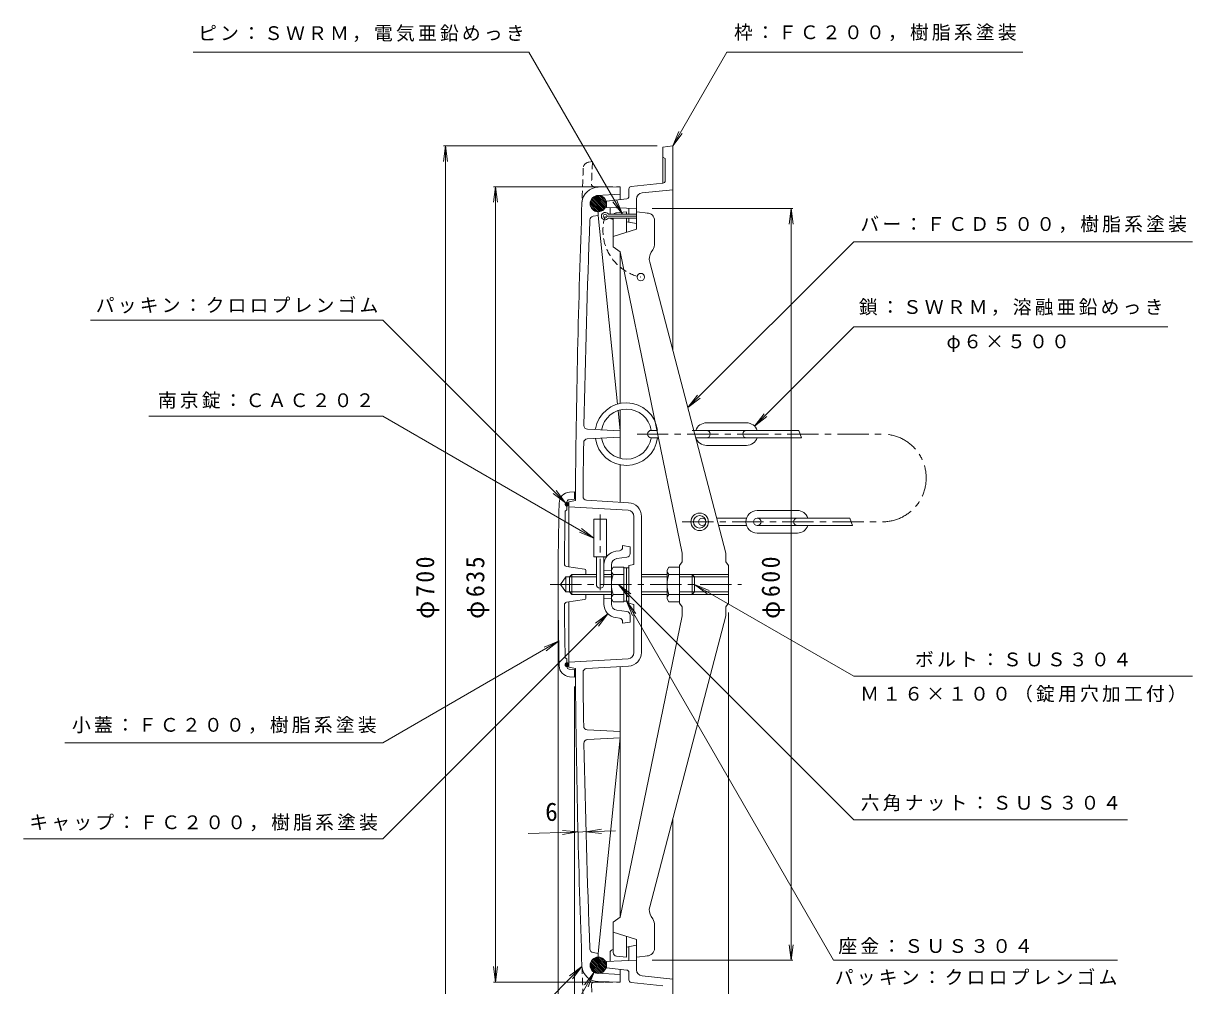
# Model space of a CAD drawing. Units: millimetres, scale not verified. Extents: x -960 to 905, y -685 to 698.
# Drawn here: x -28 to 905, y -292 to 476 of the extents above; entities that cross this region are included whole.
import ezdxf
from ezdxf.enums import TextEntityAlignment as Align

# ---------------------------------------------------------------- set-up
doc = ezdxf.new("R2010")
doc.units = ezdxf.units.MM
doc.header["$LTSCALE"] = 5
doc.linetypes.add('CHAIN1', pattern=[8, 5, -1, 1, -1])
doc.linetypes.add('DASHED1', pattern=[1.8, 1.2, -0.6])
for name, color, linetype, lineweight in [('0-1_躯体', 2, 'Continuous', 18), ('0-2_仕上', 3, 'Continuous', 18), ('0-3_建具', 4, 'Continuous', 18), ('0-4_その他', 7, 'Continuous', 18), ('0-5_寸法', 7, 'Continuous', 18), ('0-6_ハッチ', 6, 'Continuous', 18), ('0-A', 6, 'Continuous', 18), ('0-B', 4, 'Continuous', 18), ('0-C', 2, 'Continuous', 18)]:
    doc.layers.add(name, color=color, linetype=linetype, lineweight=lineweight)
doc.styles.add('ＭＳ ゴシック', font='')
doc.styles.get('ＭＳ ゴシック').set_extended_font_data('MS Gothic')

msp = doc.modelspace()

# ---------------------------------------------------------------- linework, layer by layer
at = {"layer": '0-1_躯体'}
for p, q in [((482.162, 376.77), (490.162, 377.77)), ((482.162, 376.77), (482.162, 348.063)), ((490.162, 377.77), (490.162, 214.887)), ((482.162, 368.77), (484.162, 367.77)), ((484.162, 350.074), (484.162, 367.77)), ((456.956, 345.456), (482.368, 348.085)), ((455.162, 343.466), (455.162, 337.56)), ((465.648, 340.323), (490.162, 342.859)), ((453.383, 335.573), (437.162, 333.77)), ((440.162, 323.27), (440.162, 328.77)), ((455.162, 323.27), (455.162, 328.02)), ((461.162, 335.35), (461.162, 311.27)), ((441.788, 319.461), (442.662, 319.294)), ((455.162, 316.913), (455.162, 320.27)), ((453.162, 317.294), (461.162, 315.77)), ((490.162, -322.23), (490.162, -159.347)), ((453.162, -261.754), (461.162, -260.23)), ((455.162, -261.373), (455.162, -272.48)), ((461.162, -279.809), (461.162, -255.73)), ((440.162, -265.885), (440.162, -273.23)), ((441.788, -263.92), (442.662, -263.754)), ((453.383, -280.032), (437.162, -278.23)), ((455.162, -287.926), (455.162, -282.02)), ((465.648, -284.782), (490.162, -287.318)), ((456.956, -289.915), (482.368, -292.544))]:
    msp.add_line(p, q, dxfattribs=at)
for points in [[(437.162, 333.77), (437.162, 328.77), (461.162, 327.77)], [(437.162, -278.23), (437.162, -273.23), (461.162, -272.23)]]:
    msp.add_lwpolyline(points, dxfattribs=at)
for centre, radius, start, end in [((482.162, 350.074), 2, 275.90613, 0), ((453.162, 337.56), 2, 276.34018, 0), ((457.162, 343.466), 2, 95.90613, 179.99998), ((466.162, 335.35), 5, 95.90613, 179.99998), ((442.162, 321.425), 2, 215.27687, 259.2157), ((442.162, -265.885), 2, 100.78429, 180), ((453.162, -282.02), 2, 0, 83.65981), ((466.162, -279.809), 5, 180, 264.09386), ((457.162, -287.926), 2, 180, 264.09386)]:
    msp.add_arc(centre, radius, start, end, dxfattribs=at)
at = {"layer": '0-2_仕上', "linetype": 'DASHED1'}
for p, q in [((423.043, 364.846), (426.097, 365.27)), ((427.275, 345.27), (448.162, 345.27)), ((427.275, -289.73), (448.162, -289.73))]:
    msp.add_line(p, q, dxfattribs=at)
at = {"layer": '0-2_仕上'}
for p, q in [((429.779, 338.21), (448.162, 339.261)), ((430.662, 344.77), (448.162, 345.27)), ((448.162, 334.992), (448.162, 345.27)), ((426.603, 321.646), (430.662, 322.27)), ((430.662, 325.27), (430.662, 322.27)), ((430.662, 322.27), (445.979, 171.732)), ((448.162, 172.276), (448.162, 293.27)), ((446.496, 166.645), (448.162, 150.27)), ((448.162, 128.392), (448.162, 167.149)), ((422.128, 151.62), (448.162, 150.27)), ((421.899, 143.915), (448.162, 145.27)), ((448.162, 123.265), (448.162, 93.415)), ((412.429, 94.77), (407.162, 93.77)), ((407.162, 93.77), (407.162, 41.77)), ((454.796, 93.032), (421.332, 94.963)), ((454.45, 87.042), (407.162, 89.77)), ((459.162, 82.051), (459.162, 43.77)), ((465.162, 82.051), (465.162, -26.51)), ((459.162, 43.77), (455.162, 42.77)), ((455.162, 42.77), (455.162, 12.77)), ((459.162, 11.77), (455.162, 12.77)), ((459.162, -26.51), (459.162, 11.77)), ((454.45, -31.502), (407.162, -34.23)), ((454.796, -37.492), (421.332, -39.422)), ((448.162, -37.874), (448.162, -237.73)), ((421.899, -88.374), (448.162, -89.73)), ((422.128, -96.08), (448.162, -94.73)), ((430.662, -266.73), (448.162, -94.73)), ((426.603, -266.105), (430.662, -266.73)), ((430.662, -269.73), (430.662, -266.73)), ((448.162, -279.452), (448.162, -289.73)), ((429.779, -282.669), (448.162, -283.72)), ((430.662, -289.23), (448.162, -289.73))]:
    msp.add_line(p, q, dxfattribs=at)
at = {"layer": '0-2_仕上', "linetype": 'CHAIN1'}
msp.add_line((392.185, 27.77), (545.049, 27.77), dxfattribs=at)
at = {"layer": '0-2_仕上'}
msp.add_lwpolyline([(412.429, -39.23), (407.162, -38.23), (407.162, 13.955)], dxfattribs=at)
at = {"layer": '0-2_仕上', "linetype": 'DASHED1'}
for centre, radius, start, end in [((423.732, 359.894), 5, 97.91258, 177.73361), ((7599.683, 27.77), 7181.521, 177.30635, 177.4494), ((8815.684, 27.77), 8403.522, 177.73361, 177.92033), ((427.275, 347.27), 2, 177.4494, 270), ((8815.684, 27.77), 8403.522, 182.07965, 182.26637), ((427.275, -291.73), 2, 90, 182.55058), ((7599.683, 27.77), 7181.521, 182.55058, 182.69363)]:
    msp.add_arc(centre, radius, start, end, dxfattribs=at)
at = {"layer": '0-2_仕上'}
for centre, radius, start, end in [((430.662, 331.77), 13, 90, 175.79344), ((8815.684, 27.77), 8403.522, 177.92033, 179.54318), ((7599.683, 27.77), 7181.521, 177.67744, 178.98752), ((427.059, 318.681), 3, 98.74615, 177.67744), ((422.283, 154.616), 3, 178.98752, 267.03185), ((7599.683, 27.77), 7181.521, 179.09685, 179.43977), ((422.054, 140.919), 3, 92.95451, 179.09683), ((421.505, 97.958), 3, 179.43977, 266.69812), ((454.162, 82.051), 5, 0, 86.69812), ((454.162, 82.051), 11, 0, 86.69812), ((454.162, -26.51), 5, 273.30186, 0), ((454.162, -26.51), 11, 273.30186, 0), ((8815.684, 27.77), 8403.522, 180.4568, 182.07965), ((421.505, -42.417), 3, 93.30186, 180.56021), ((7599.683, 27.77), 7181.521, 180.56021, 180.90314), ((422.054, -85.378), 3, 180.90314, 267.04547), ((422.283, -99.076), 3, 92.96814, 181.01247), ((7599.683, 27.77), 7181.521, 181.01247, 182.32254), ((427.059, -263.14), 3, 182.32254, 261.25383), ((430.662, -276.23), 13, 184.20653, 270)]:
    msp.add_arc(centre, radius, start, end, dxfattribs=at)
at = {"layer": '0-3_建具'}
for p, q in [((407.496, 95.402), (411.662, 95.75)), ((407.682, 101.439), (411.662, 101.77)), ((411.662, 101.77), (411.662, 95.75)), ((405.421, 42.028), (419.809, 39.897)), ((420.662, 38.908), (420.662, 35.77)), ((400.662, 27.77), (404.662, 33.77)), ((404.662, 21.77), (404.662, 33.77)), ((404.662, 33.77), (407.662, 33.77)), ((400.662, 27.77), (404.662, 21.77)), ((407.662, 21.77), (404.662, 21.77)), ((420.662, 16.633), (420.662, 19.77)), ((405.421, 13.512), (419.809, 15.644)), ((407.496, -39.862), (411.662, -40.209)), ((407.682, -45.898), (411.662, -46.23)), ((411.662, -46.23), (411.662, -40.209))]:
    msp.add_line(p, q, dxfattribs=at)
for points in [[(405.662, 90.27), (405.662, 87.27), (404.307, 86.278)], [(405.662, -34.73), (405.662, -31.73), (404.307, -30.737)]]:
    msp.add_lwpolyline(points, dxfattribs=at)
for centre, radius, start, end in [((408.429, 92.47), 9, 94.7643, 178.64203), ((407.662, 93.409), 2, 94.76364, 180), ((3137.162, 27.77), 2738.5, 178.64175, 181.35825), ((3105.162, 27.27), 2701.5, 178.7484, 179.64476), ((405.714, 44.007), 2, 179.64476, 261.57303), ((419.662, 38.908), 1, 0, 81.57303), ((405.714, 11.534), 2, 98.42696, 180.35521), ((3105.162, 28.27), 2701.5, 180.35521, 181.25157), ((419.662, 16.633), 1, 278.42694, 0), ((408.429, -36.929), 9, 181.35796, 265.2357), ((407.662, -37.869), 2, 180, 265.23634)]:
    msp.add_arc(centre, radius, start, end, dxfattribs=at)
at = {"layer": '0-4_その他'}
for p, q in [((308.662, 377.77), (307.031, 365.377)), ((477.662, 377.77), (307.162, 377.77)), ((308.662, -322.23), (308.662, 377.77)), ((308.662, 377.77), (310.294, 365.377)), ((348.662, 345.27), (347.031, 332.877)), ((435.662, 345.27), (347.162, 345.27)), ((348.662, -289.73), (348.662, 345.27)), ((348.662, 345.27), (350.294, 332.877)), ((473.662, 327.77), (586.162, 327.77)), ((584.662, 327.77), (583.031, 315.377)), ((584.662, -272.23), (584.662, 327.77)), ((584.662, 327.77), (586.294, 315.377)), ((398.662, 20.27), (398.662, -508.098)), ((534.662, 5.27), (534.662, -508.098)), ((411.662, -53.73), (411.662, -456.71)), ((420.876, -169.664), (433.22, -167.692)), ((444.337, -169.019), (374.829, -170.93)), ((414.486, -169.84), (402.053, -168.549)), ((414.486, -169.84), (402.143, -171.811)), ((420.876, -169.664), (433.309, -170.954)), ((584.662, -272.23), (583.031, -259.837)), ((584.662, -272.23), (586.294, -259.837)), ((348.662, -289.73), (347.031, -277.337)), ((348.662, -289.73), (350.294, -277.337)), ((473.662, -272.23), (586.162, -272.23)), ((435.662, -289.73), (347.162, -289.73))]:
    msp.add_line(p, q, dxfattribs=at)
at = {"layer": '0-5_寸法'}
for p, q in [((107.127, 452.77), (375.194, 452.77)), ((449.961, 323.27), (375.194, 452.77)), ((490.162, 377.77), (533.463, 452.77)), ((533.463, 452.77), (769.745, 452.77)), ((490.162, 377.77), (494.946, 389.319)), ((490.162, 377.77), (497.772, 387.687)), ((449.961, 323.27), (442.352, 333.187)), ((449.961, 323.27), (445.178, 334.819)), ((502.21, 168.933), (634.662, 301.385)), ((634.662, 301.385), (905.307, 301.385)), ((258.662, 238.77), (25.16, 238.77)), ((404.601, 92.831), (258.662, 238.77)), ((555.473, 154.134), (634.662, 233.323)), ((634.662, 233.323), (885.398, 233.323)), ((502.21, 168.933), (509.819, 178.849)), ((502.21, 168.933), (512.126, 176.542)), ((258.662, 162.054), (71.823, 162.054)), ((427.162, 64.77), (258.662, 162.054)), ((555.473, 154.134), (563.083, 164.051)), ((555.473, 154.134), (565.39, 161.744)), ((404.601, 92.831), (396.992, 102.748)), ((404.601, 92.831), (394.685, 100.44)), ((427.162, 64.77), (415.614, 69.554)), ((427.162, 64.77), (417.245, 72.38)), ((446.848, 27.77), (456.765, 20.161)), ((446.848, 27.77), (454.458, 17.853)), ((446.848, 27.77), (634.662, -160.043)), ((507.662, 27.77), (519.211, 22.987)), ((507.662, 27.77), (517.579, 20.161)), ((507.662, 27.77), (634.662, -45.553)), ((453.162, 14.42), (460.772, 4.503)), ((453.162, 14.42), (457.946, 2.872)), ((453.162, 14.42), (618.66, -272.23)), ((438.384, 4.37), (428.467, -3.24)), ((438.384, 4.37), (430.775, -5.547)), ((399.037, -17.519), (258.662, -98.564)), ((399.037, -17.519), (387.488, -22.302)), ((399.037, -17.519), (389.12, -25.128)), ((634.662, -45.553), (905.087, -45.553)), ((258.662, -98.564), (4.743, -98.564)), ((634.662, -160.043), (853.433, -160.043)), ((417.698, -277.199), (322.668, -372.23)), ((417.698, -277.199), (407.781, -284.809)), ((417.698, -277.199), (410.089, -287.116)), ((618.66, -272.23), (845.433, -272.23)), ((427.412, -281.859), (331.935, -447.23)), ((427.412, -281.859), (419.803, -291.776)), ((427.412, -281.859), (422.629, -293.407))]:
    msp.add_line(p, q, dxfattribs=at)
msp.add_lwpolyline([(438.384, 4.37), (258.662, -175.352), (-28.378, -175.352)], dxfattribs=at)
at = {"layer": '0-6_ハッチ'}
for p, q in [((426.234, 336.529), (435.421, 327.342)), ((427.022, 337.155), (436.047, 328.13)), ((427.926, 337.666), (436.558, 329.034)), ((428.962, 338.044), (436.936, 330.07)), ((430.169, 338.252), (437.143, 331.277)), ((431.638, 338.197), (437.089, 332.746)), ((433.768, 337.48), (436.372, 334.876)), ((424.167, 331.525), (430.417, 325.275)), ((424.253, 332.853), (431.745, 325.361)), ((424.463, 329.815), (428.706, 325.572)), ((424.547, 333.974), (432.866, 325.655)), ((424.99, 334.945), (433.837, 326.098)), ((425.556, 335.793), (434.685, 326.664)), ((405.662, 93.409), (405.662, 93.27)), ((404.192, 91.472), (405.364, 90.3)), ((404.213, 92.158), (406.05, 90.321)), ((404.439, 92.639), (406.531, 90.548)), ((404.793, 92.993), (406.885, 90.901)), ((405.274, 93.219), (407.111, 91.382)), ((405.959, 93.24), (407.132, 92.068)), ((404.164, -36.301), (405.591, -37.728)), ((404.262, -35.692), (406.2, -37.63)), ((404.527, -35.249), (406.642, -37.365)), ((404.914, -34.93), (406.962, -36.978)), ((405.438, -34.747), (407.145, -36.454)), ((406.247, -34.848), (407.043, -35.645)), ((405.662, -37.869), (405.662, -37.73)), ((427.943, -270.326), (436.566, -278.949)), ((428.981, -269.951), (436.941, -277.91)), ((430.192, -269.747), (437.145, -276.7)), ((431.667, -269.808), (437.084, -275.225)), ((433.824, -270.551), (436.341, -273.068)), ((424.166, -276.449), (430.443, -282.726)), ((424.257, -275.125), (431.767, -282.635)), ((424.452, -278.149), (428.743, -282.44)), ((424.554, -274.008), (432.884, -282.338)), ((424.999, -273.039), (433.853, -281.893)), ((425.567, -272.193), (434.699, -281.325)), ((426.247, -271.459), (435.433, -280.645)), ((427.037, -270.835), (436.057, -279.855))]:
    msp.add_line(p, q, dxfattribs=at)
for centre, radius in [((405.662, 91.77), 1.5), ((405.662, -36.23), 1.5), ((430.662, -276.23), 6.5)]:
    msp.add_circle(centre, radius, dxfattribs=at)
msp.add_arc((430.662, 331.77), 6.5, 90, 88.73456, dxfattribs=at)
at = {"layer": '0-A', "color": 3, "linetype": 'CHAIN1'}
msp.add_line((432.162, 23.239), (432.162, 83.533), dxfattribs=at)
at = {"layer": '0-A'}
for p, q in [((456.162, 57.77), (450.162, 58.77)), ((450.162, 57.65), (450.162, 58.77)), ((456.162, 52.397), (456.162, 57.77)), ((447.559, 54.676), (444.708, 54.296)), ((453.559, 49.423), (445.501, 48.349)), ((435.162, 38.77), (441.162, 39.243)), ((441.162, 12.148), (441.162, 43.393)), ((451.162, 41.12), (455.162, 41.12)), ((453.162, 14.42), (453.162, 41.12)), ((435.162, 12.148), (435.162, 19.77)), ((435.162, 16.77), (441.162, 16.298)), ((451.162, 14.42), (455.162, 14.42)), ((447.559, 0.864), (444.708, 1.244)), ((453.559, 6.117), (445.501, 7.192)), ((456.162, 3.144), (456.162, -2.23)), ((450.162, -2.109), (450.162, -3.23)), ((456.162, -2.23), (450.162, -3.23))]:
    msp.add_line(p, q, dxfattribs=at)
at = {"layer": '0-A', "color": 3}
for p, q in [((429.162, 27.77), (429.162, 49.77)), ((435.162, 27.77), (435.162, 49.77))]:
    msp.add_line(p, q, dxfattribs=at)
at = {"layer": '0-A', "color": 4}
for p, q in [((441.162, 39.243), (442.535, 41.62)), ((451.162, 41.62), (442.535, 41.62)), ((451.162, 13.92), (451.162, 41.62)), ((485.662, 27.77), (485.662, 39.243)), ((442.535, 35.77), (451.162, 35.77)), ((495.662, 35.77), (487.035, 35.77)), ((442.535, 19.77), (451.162, 19.77)), ((485.662, 27.77), (485.662, 16.298)), ((495.662, 19.77), (487.035, 19.77))]:
    msp.add_line(p, q, dxfattribs=at)
at = {"layer": '0-A', "color": 2}
for p, q in [((409.662, 35.77), (407.662, 33.77)), ((407.662, 21.77), (407.662, 33.77)), ((407.662, 33.77), (429.162, 33.77)), ((409.662, 19.77), (409.662, 35.77)), ((429.162, 35.77), (409.662, 35.77)), ((441.162, 35.77), (435.162, 35.77)), ((435.162, 33.77), (441.162, 33.77)), ((485.662, 35.77), (465.162, 35.77)), ((465.162, 33.77), (485.662, 33.77)), ((505.662, 35.77), (495.662, 35.77)), ((495.662, 33.77), (507.662, 33.77)), ((409.662, 19.77), (407.662, 21.77)), ((441.162, 21.77), (407.662, 21.77)), ((409.662, 19.77), (441.162, 19.77)), ((465.162, 21.77), (485.662, 21.77)), ((465.162, 19.77), (485.662, 19.77)), ((495.662, 21.77), (507.662, 21.77)), ((505.662, 19.77), (495.662, 19.77))]:
    msp.add_line(p, q, dxfattribs=at)
at = {"layer": '0-A', "color": 3}
msp.add_lwpolyline([(427.162, 49.77), (437.162, 49.77), (437.162, 79.77), (427.162, 79.77)], close=True, dxfattribs=at)
at = {"layer": '0-A', "color": 4}
for points in [[(485.662, 39.243), (487.035, 41.62), (495.662, 41.62)], [(441.162, 16.298), (442.535, 13.92), (451.162, 13.92)], [(485.662, 16.298), (487.035, 13.92), (495.662, 13.92)]]:
    msp.add_lwpolyline(points, dxfattribs=at)
at = {"layer": '0-A', "color": 2}
msp.add_lwpolyline([(505.662, 19.77), (507.662, 21.77), (507.662, 33.77), (505.662, 35.77)], close=True, dxfattribs=at)
at = {"layer": '0-A'}
for centre, radius, start, end in [((447.162, 57.65), 3, 277.59464, 0), ((446.162, 43.393), 11, 97.59464, 180), ((446.162, 43.393), 5, 97.59464, 180), ((453.162, 52.397), 3, 277.59464, 0), ((446.162, 12.148), 11, 180, 262.40535), ((446.162, 12.148), 5, 180, 262.40535), ((447.162, -2.109), 3, 0, 82.40535), ((453.162, 3.144), 3, 0, 82.40535)]:
    msp.add_arc(centre, radius, start, end, dxfattribs=at)
at = {"layer": '0-A', "color": 4}
for centre, radius, start, end in [((446.241, 39.243), 5.079, 180, 223.13373), ((490.741, 39.243), 5.079, 180, 223.13373), ((465.162, 27.77), 24, 160.52879, 180), ((509.662, 27.77), 24, 160.52879, 180), ((465.162, 27.77), 24, 180, 199.47121), ((446.241, 16.298), 5.079, 136.86627, 180), ((509.662, 27.77), 24, 180, 199.47121), ((490.741, 16.298), 5.079, 136.86627, 180)]:
    msp.add_arc(centre, radius, start, end, dxfattribs=at)
at = {"layer": '0-A', "color": 3}
msp.add_arc((432.162, 27.77), 3, 180, 0, dxfattribs=at)
at = {"layer": '0-B'}
for p, q in [((442.662, 320.27), (442.662, 297.27)), ((445.378, 324.529), (453.162, 325.27)), ((453.162, 325.27), (453.162, 323.27)), ((453.162, 320.27), (453.162, 308.77)), ((461.162, 325.27), (470.662, 324.27)), ((475.662, 300.138), (475.662, 318.27)), ((442.662, 305.489), (461.162, 311.27)), ((448.162, 293.27), (442.662, 297.27)), ((497.662, 52.77), (448.162, 293.27)), ((474.142, 294.838), (472.95, 292.931)), ((532.662, 52.77), (471.757, 285.095)), ((532.662, 45.77), (532.662, 52.77)), ((495.662, 12.77), (495.662, 42.77)), ((532.662, 45.77), (534.662, 42.77)), ((534.662, 12.77), (534.662, 42.77)), ((534.662, 35.77), (503.662, 35.77)), ((505.662, 33.77), (534.662, 33.77)), ((534.662, 19.77), (503.662, 19.77)), ((505.662, 21.77), (534.662, 21.77)), ((532.662, 9.77), (534.662, 12.77)), ((532.662, 9.77), (532.662, 2.77)), ((497.662, 2.77), (448.162, -237.73)), ((532.662, 2.77), (471.757, -229.554)), ((448.162, -237.73), (442.662, -241.73)), ((442.662, -266.002), (442.662, -241.73)), ((474.142, -239.298), (472.95, -237.39)), ((442.662, -249.949), (461.162, -255.73)), ((475.662, -244.598), (475.662, -262.73)), ((453.162, -269.73), (453.162, -253.23)), ((445.378, -268.988), (453.162, -269.73)), ((461.162, -269.73), (470.662, -268.73))]:
    msp.add_line(p, q, dxfattribs=at)
for points in [[(497.662, 52.77), (497.662, 45.77), (495.662, 42.77)], [(497.662, 2.77), (497.662, 9.77), (495.662, 12.77)]]:
    msp.add_lwpolyline(points, dxfattribs=at)
for centre, radius in [((464.662, 273.096), 3), ((511.662, 77.77), 7), ((511.662, 77.77), 5)]:
    msp.add_circle(centre, radius, dxfattribs=at)
for centre, radius, start, end in [((445.662, 321.542), 3, 95.44032, 144.83458), ((469.662, 318.27), 6, 0, 90), ((465.662, 300.138), 10, 327.99461, 0), ((481.43, 287.631), 10, 147.99461, 194.68988), ((481.43, -232.09), 10, 165.3101, 212.00537), ((465.662, -244.598), 10, 0, 32.00537), ((445.662, -266.002), 3, 180, 264.55966), ((469.662, -262.73), 6, 270, 0)]:
    msp.add_arc(centre, radius, start, end, dxfattribs=at)
at = {"layer": '0-C', "color": 6}
for p, q in [((437.662, 321.77), (461.162, 321.77)), ((438.76, 323.27), (461.162, 323.27))]:
    msp.add_line(p, q, dxfattribs=at)
at = {"layer": '0-C'}
for p, q in [((473.109, 150.77), (478.109, 150.77)), ((505.544, 150.77), (590.925, 150.77)), ((517.109, 156.77), (549.109, 156.77)), ((593.109, 144.77), (590.925, 150.77)), ((473.109, 144.77), (478.727, 144.77)), ((508.544, 144.77), (593.109, 144.77)), ((517.109, 138.77), (549.109, 138.77)), ((557.662, 86.77), (589.662, 86.77)), ((525.322, 80.77), (549.109, 80.77)), ((526.895, 74.77), (549.109, 74.77)), ((557.662, 80.77), (631.478, 80.77)), ((557.662, 74.77), (633.662, 74.77)), ((633.662, 74.77), (631.478, 80.77)), ((557.662, 68.77), (589.662, 68.77))]:
    msp.add_line(p, q, dxfattribs=at)
at = {"layer": '0-C', "linetype": 'CHAIN1'}
for p, q in [((461.632, 147.77), (657.57, 147.77)), ((497.655, 77.77), (657.57, 77.77))]:
    msp.add_line(p, q, dxfattribs=at)
at = {"layer": '0-C', "color": 6}
msp.add_lwpolyline([(461.162, 323.27), (461.162, 320.27), (438.76, 320.27)], dxfattribs=at)
msp.add_circle((436.162, 321.77), 1.5, dxfattribs=at)
at = {"layer": '0-C'}
for centre in [(513.662, 77.77), (557.662, 77.77)]:
    msp.add_circle(centre, 3, dxfattribs=at)
at = {"layer": '0-C', "color": 6}
msp.add_arc((436.162, 321.77), 3, 30, 330, dxfattribs=at)
at = {"layer": '0-C', "color": 6, "linetype": 'DASHED1'}
msp.add_arc((472.488, 310.359), 38.076, 162.56009, 258.13974, dxfattribs=at)
at = {"layer": '0-C'}
for centre, radius, start, end in [((453.109, 147.77), 25, 7.01434, 170.59982), ((453.109, 147.77), 20, 8.53076, 170.59982), ((473.109, 147.77), 3, 90, 270), ((517.109, 147.77), 9, 90, 160.52878), ((517.109, 147.77), 3, 270, 90), ((549.109, 147.77), 3, 90, 270), ((549.109, 147.77), 9, 19.47121, 90), ((453.109, 147.77), 25, 188.099, 353.10789), ((453.109, 147.77), 20, 189.39, 351.46922), ((517.109, 147.77), 9, 199.30266, 270), ((549.109, 147.77), 9, 270, 340.52878), ((557.662, 77.77), 9, 90, 270), ((589.662, 77.77), 9, 19.47121, 90), ((589.662, 77.77), 3, 90, 270), ((589.662, 77.77), 9, 270, 340.52878)]:
    msp.add_arc(centre, radius, start, end, dxfattribs=at)
at = {"layer": '0-C', "linetype": 'CHAIN1'}
msp.add_arc((657.57, 112.77), 35, 270, 90, dxfattribs=at)

# ---------------------------------------------------------------- texts
at = {"layer": '0-4_その他', "color": 2, "style": 'ＭＳ ゴシック'}
msp.add_text('6', height=14.66, rotation=1.575, dxfattribs=at).set_placement((388.631, -165.549), align=Align.BOTTOM_LEFT)
at = {"layer": '0-4_その他', "color": 2, "char_height": 14.66, "attachment_point": 7, "rotation": 90, "style": 'ＭＳ ゴシック'}
for s, insert in [('\\T1.21;\\W0.95;φ700', (303.662, 0.27)), ('\\T1.21;\\W0.95;φ635', (343.662, 0.27)), ('\\T1.21;\\W0.95;φ600', (579.662, 0.27))]:
    msp.add_mtext(s, dxfattribs=dict(at, insert=insert))
at = {"layer": '0-5_寸法', "char_height": 11, "attachment_point": 7, "style": 'ＭＳ ゴシック'}
for s, insert in [('\\T1.17;ピン：ＳＷＲＭ，電気亜鉛めっき', (111.161, 460.756)), ('\\T1.17;枠：ＦＣ２００，樹脂系塗装', (539.104, 461.432)), ('\\T1.17;バー：ＦＣＤ５００，樹脂系塗装', (639.985, 308.387)), ('\\T1.17;パッキン：クロロプレンゴム', (29.411, 244.072)), ('\\T1.17;鎖：ＳＷＲＭ，溶融亜鉛めっき', (638.78, 242.139)), ('\\T1.17;φ６×５００', (708.78, 213.271)), ('\\T1.17;南京錠：ＣＡＣ２０２', (78.992, 167.987)), ('\\T1.17;ボルト：ＳＵＳ３０４', (683.625, -38.253)), ('\\T1.17;Ｍ１６×１００（錠用穴加工付）', (639.875, -66.428)), ('\\T1.17;小蓋：ＦＣ２００，樹脂系塗装', (10.452, -91.425)), ('\\T1.17;六角ナット：ＳＵＳ３０４', (640.298, -153.3)), ('\\T1.17;キャップ：ＦＣ２００，樹脂系塗装', (-23.608, -169.219)), ('\\T1.17;座金：ＳＵＳ３０４', (622.425, -267.513)), ('\\T1.17;パッキン：クロロプレンゴム', (619.547, -292.441))]:
    msp.add_mtext(s, dxfattribs=dict(at, insert=insert))

doc.saveas('drawing.dxf')
